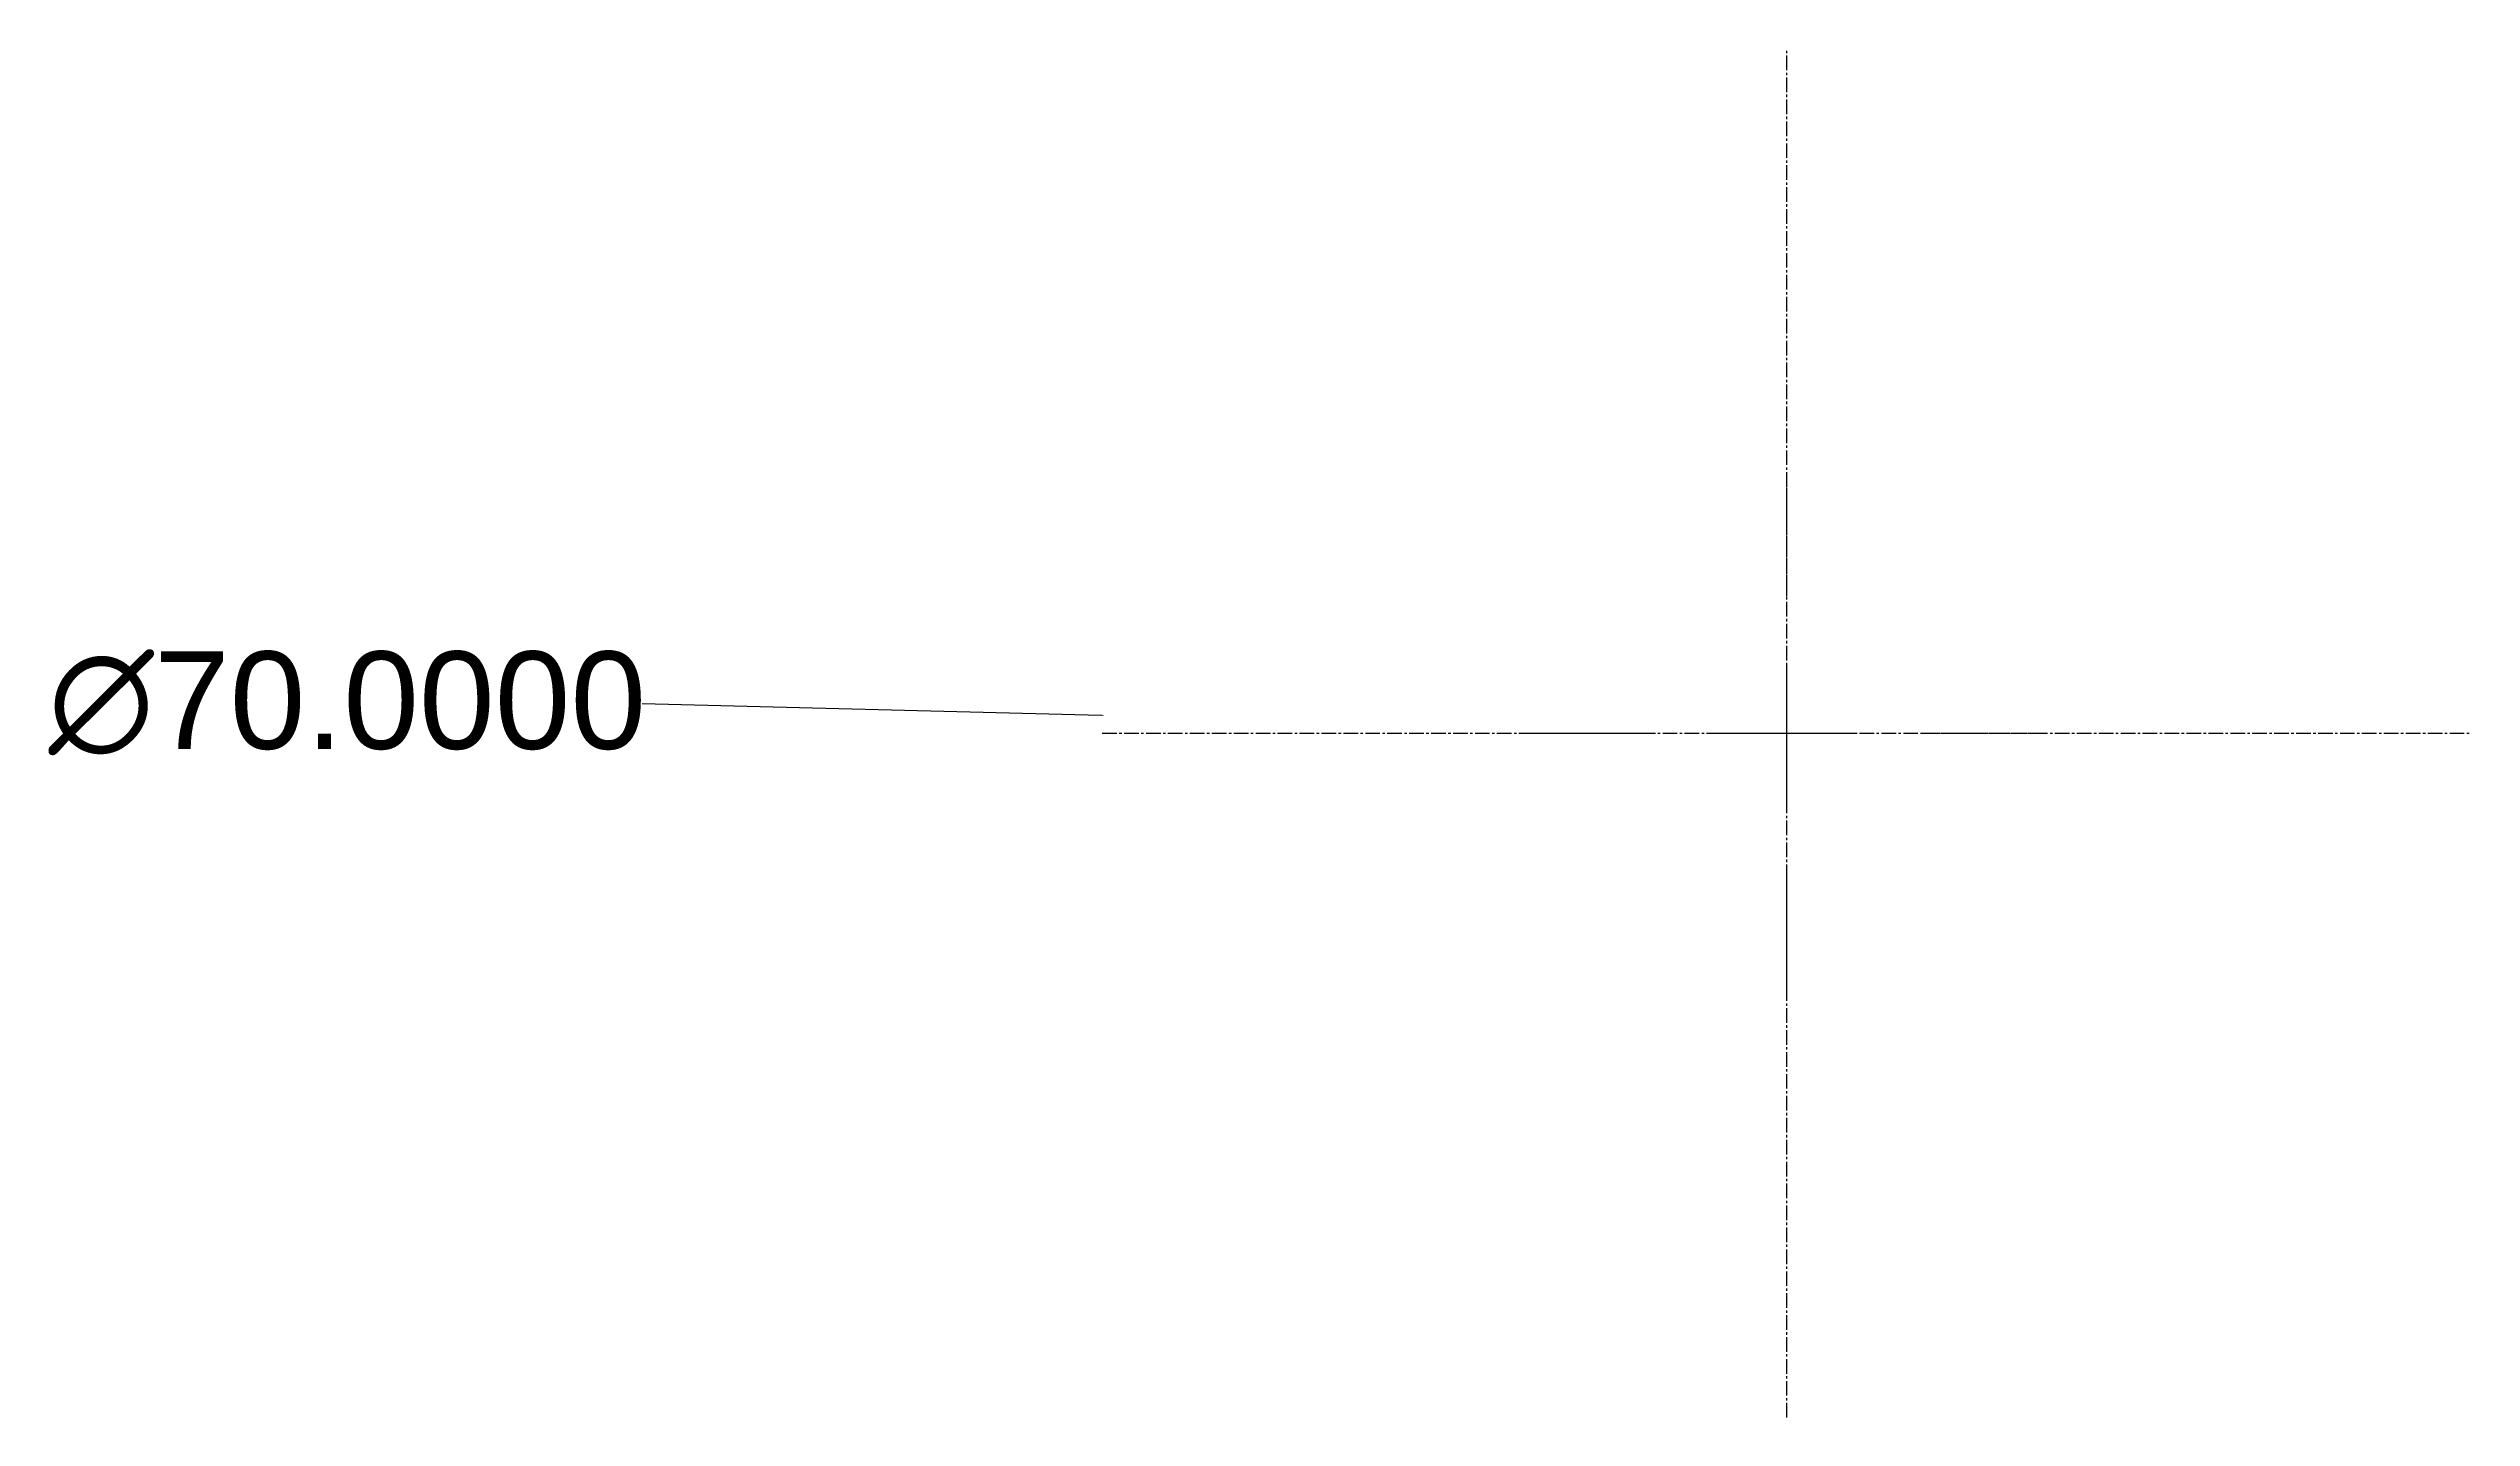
# Model space of a CAD drawing. Header units: millimetres. Extents: x -89 to 35, y -35 to 35.
import ezdxf

# ---------------------------------------------------------------- set-up
doc = ezdxf.new("R2010")
doc.units = ezdxf.units.MM
doc.header["$MEASUREMENT"] = 0
doc.linetypes.add('CENTER2', pattern=[1.125, 0.75, -0.125, 0.125, -0.125])
doc.styles.get("Standard").update_dxf_attribs({"font": 'arial.ttf'})
doc.dimstyles.get("Standard").update_dxf_attribs({"dimtxt": 0.18, "dimasz": 0.18, "dimexe": 0.18, "dimexo": 0.0625, "dimgap": 0.09, "dimtad": 0, "dimtih": 1, "dimtoh": 1, "dimdec": 4, "dimzin": 0, "dimdsep": 46, "dimtxsty": 'Standard', "dimcen": 0.09, "dimadec": 0, "dimazin": 0, "dimtfac": 1, "dimtdec": 4, "dimtofl": 0, "dimtmove": 0, "dimatfit": 3, "dimfxl": 1, "dimtolj": 1, "dimtzin": 0, "dimarcsym": 0})

# ---------------------------------------------------------------- blocks, each defined once
blk = doc.blocks.new('*D2')
at = {"color": 0, "lineweight": -2, "transparency": 16777216}
for p, q in [((-58.72, 1.52), (-35.17, 0.91)), ((-0.09, 0), (0.09, 0)), ((0, -0.09), (0, 0.09))]:
    blk.add_line(p, q, dxfattribs=at)
at = {"color": 0, "transparency": 16777216}
blk.add_solid([(-35.17, 0.94), (-35.17, 0.88), (-34.99, 0.91)], dxfattribs=at)
at = {"layer": 'Defpoints', "color": 0, "transparency": 16777216}
for p in [(-34.99, 0.91, 10), (34.99, -0.91, 10)]:
    blk.add_point(p, dxfattribs=at)
at = {"color": 0, "transparency": 16777216, "insert": (-73.84, 1.52), "char_height": 0.18, "attachment_point": 5}
blk.add_mtext('\\A1;{\\H27.77778x;∅70.0000}', dxfattribs=at)
blk = doc.blocks.new('*U3')
at = {"color": 0, "linetype": 'CENTER2', "transparency": 16777216}
for p, q in [((0, 2.6), (0, 13.12)), ((-13.12, 0), (-2.6, 0)), ((2.6, 0), (13.12, 0)), ((0, -13.12), (0, -2.6))]:
    blk.add_line(p, q, dxfattribs=at)
at = {"color": 0, "linetype": 'Continuous', "transparency": 16777216}
for p, q in [((0, -1.3), (0, 1.3)), ((-1.3, 0), (1.3, 0))]:
    blk.add_line(p, q, dxfattribs=at)
blk = doc.blocks.new('*U4')
at = {"color": 0, "linetype": 'CENTER2', "transparency": 16777216}
for p, q in [((0, 7), (0, 35.12)), ((-35.12, 0), (-7, 0)), ((7, 0), (35.12, 0)), ((0, -35.12), (0, -7))]:
    blk.add_line(p, q, dxfattribs=at)
at = {"color": 0, "linetype": 'Continuous', "transparency": 16777216}
for p, q in [((0, -3.5), (0, 3.5)), ((-3.5, 0), (3.5, 0))]:
    blk.add_line(p, q, dxfattribs=at)

msp = doc.modelspace()

# ---------------------------------------------------------------- block references
at = {"linetype": 'CENTER2'}
for name, p in [('*U4', (0, 0)), ('*U3', (0, 0, 23.8))]:
    msp.add_blockref(name, p, dxfattribs=at)

# ---------------------------------------------------------------- dimensions: what is measured, and where the dimension line sits
dim = msp.add_diameter_dim_2p(p1=(34.98822, -0.90807, 10), p2=(-34.98822, 0.90807, 10), text='{\\H27.77778x;<>}', dimstyle='Standard')
dim.commit()
dim.dimension.update_dxf_attribs({"geometry": '*D2', "text_midpoint": (-58.71876, 1.52396), "dimtype": 163})

doc.saveas('drawing.dxf')
